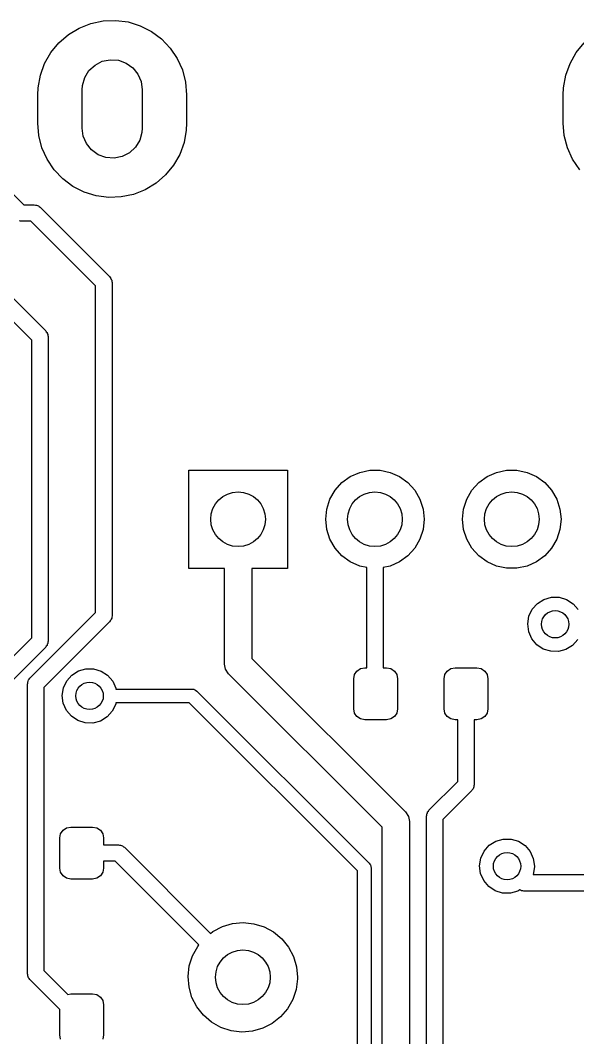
# Model space of a CAD drawing. Extents: x 74 to 208, y -143 to -31.
# Drawn here: x 105.92 to 116.1, y -72.99 to -54.39 of the extents above; entities that cross this region are included whole.
import ezdxf

# ---------------------------------------------------------------- set-up
doc = ezdxf.new("R2010")
doc.units = 0
doc.layers.add('BLACK', color=7, linetype='CONTINUOUS')

msp = doc.modelspace()

# ---------------------------------------------------------------- linework, layer by layer
at = {"layer": 'BLACK', "linetype": 'CONTINUOUS'}
for p, q in [((106.99, -54.5318), (107.204, -54.4474)), ((107.204, -54.4474), (107.429, -54.4001)), ((107.429, -54.4001), (107.659, -54.3915)), ((107.659, -54.3915), (107.887, -54.4217)), ((107.887, -54.4217), (108.107, -54.4899)), ((106.62, -54.8019), (106.794, -54.6511)), ((106.794, -54.6511), (106.99, -54.5318)), ((108.107, -54.4899), (108.312, -54.5941)), ((108.312, -54.5941), (108.496, -54.7314)), ((106.474, -54.9797), (106.62, -54.8019)), ((108.496, -54.7314), (108.655, -54.8978)), ((116.074, -54.9797), (116.22, -54.8019)), ((106.36, -55.1795), (106.474, -54.9797)), ((108.655, -54.8978), (108.783, -55.0886)), ((115.96, -55.1795), (116.074, -54.9797)), ((106.282, -55.3957), (106.36, -55.1795)), ((107.171, -55.3094), (107.281, -55.2084)), ((107.281, -55.2084), (107.414, -55.1406)), ((107.414, -55.1406), (107.56, -55.1111)), ((107.56, -55.1111), (107.709, -55.122)), ((107.709, -55.122), (107.85, -55.1726)), ((107.85, -55.1726), (107.972, -55.2591)), ((108.783, -55.0886), (108.878, -55.2983)), ((115.882, -55.3957), (115.96, -55.1795)), ((106.241, -55.622), (106.282, -55.3957)), ((107.093, -55.4363), (107.171, -55.3094)), ((107.972, -55.2591), (108.065, -55.3751)), ((108.065, -55.3751), (108.125, -55.5121)), ((108.878, -55.2983), (108.936, -55.5209)), ((115.841, -55.622), (115.882, -55.3957)), ((107.045, -55.66), (107.051, -55.5797)), ((107.051, -55.5797), (107.093, -55.4363)), ((108.125, -55.5121), (108.145, -55.66)), ((108.936, -55.5209), (108.955, -55.75)), ((106.235, -55.75), (106.241, -55.622)), ((106.235, -56.27), (106.235, -55.75)), ((107.045, -56.36), (107.045, -55.66)), ((108.145, -55.66), (108.145, -56.36)), ((108.955, -55.75), (108.955, -56.27)), ((115.835, -55.75), (115.841, -55.622)), ((115.835, -56.27), (115.835, -55.75)), ((106.254, -56.4991), (106.235, -56.27)), ((108.955, -56.27), (108.949, -56.398)), ((115.854, -56.4991), (115.835, -56.27)), ((106.312, -56.7217), (106.254, -56.4991)), ((107.065, -56.5079), (107.045, -56.36)), ((107.125, -56.6449), (107.065, -56.5079)), ((108.139, -56.4403), (108.097, -56.5837)), ((108.145, -56.36), (108.139, -56.4403)), ((108.949, -56.398), (108.908, -56.6243)), ((115.912, -56.7217), (115.854, -56.4991)), ((107.218, -56.7609), (107.125, -56.6449)), ((108.097, -56.5837), (108.019, -56.7106)), ((108.908, -56.6243), (108.83, -56.8405)), ((106.407, -56.9314), (106.312, -56.7217)), ((107.34, -56.8474), (107.218, -56.7609)), ((107.481, -56.898), (107.34, -56.8474)), ((107.776, -56.8794), (107.63, -56.9089)), ((107.909, -56.8116), (107.776, -56.8794)), ((108.019, -56.7106), (107.909, -56.8116)), ((108.83, -56.8405), (108.716, -57.0403)), ((116.007, -56.9314), (115.912, -56.7217)), ((106.535, -57.1222), (106.407, -56.9314)), ((107.63, -56.9089), (107.481, -56.898)), ((108.716, -57.0403), (108.57, -57.2181)), ((116.135, -57.1222), (116.007, -56.9314)), ((105.306, -57.0879), (105.98, -57.762)), ((106.694, -57.2886), (106.535, -57.1222)), ((108.57, -57.2181), (108.396, -57.3689)), ((106.878, -57.4259), (106.694, -57.2886)), ((107.083, -57.5301), (106.878, -57.4259)), ((108.396, -57.3689), (108.2, -57.4882)), ((107.303, -57.5983), (107.083, -57.5301)), ((107.531, -57.6285), (107.303, -57.5983)), ((107.761, -57.6199), (107.531, -57.6285)), ((107.986, -57.5726), (107.761, -57.6199)), ((108.2, -57.4882), (107.986, -57.5726)), ((105.98, -57.762), (106.172, -57.762)), ((106.172, -57.762), (106.191, -57.7671)), ((106.191, -57.7671), (106.211, -57.7671)), ((106.211, -57.7671), (106.228, -57.777)), ((106.228, -57.777), (106.247, -57.7821)), ((106.247, -57.7821), (106.261, -57.7961)), ((106.261, -57.7961), (106.278, -57.8059)), ((106.278, -57.8059), (107.548, -59.0759)), ((105.918, -58.062), (105.899, -58.0569)), ((106.11, -58.062), (105.918, -58.062)), ((107.292, -59.2441), (106.11, -58.062)), ((104.806, -58.4934), (106.38, -60.0665)), ((106.124, -60.2347), (104.55, -58.6616)), ((107.548, -59.0759), (107.558, -59.093)), ((107.558, -59.093), (107.572, -59.107)), ((107.572, -59.107), (107.577, -59.1261)), ((107.577, -59.1261), (107.587, -59.1432)), ((107.292, -65.2159), (107.292, -59.2441)), ((107.587, -59.1432), (107.587, -59.1629)), ((107.587, -59.1629), (107.592, -59.182)), ((107.592, -59.182), (107.592, -65.278)), ((106.124, -65.6779), (106.124, -60.2347)), ((106.38, -60.0665), (106.39, -60.0836)), ((106.39, -60.0836), (106.404, -60.0976)), ((106.404, -60.0976), (106.409, -60.1167)), ((106.409, -60.1167), (106.418, -60.1338)), ((106.418, -60.1338), (106.418, -60.1535)), ((106.418, -60.1535), (106.424, -60.1726)), ((106.424, -60.1726), (106.424, -65.74)), ((108.995, -64.41), (108.995, -62.61)), ((108.995, -62.61), (110.795, -62.61)), ((110.795, -62.61), (110.795, -64.41)), ((111.945, -62.7306), (112.117, -62.654)), ((112.117, -62.654), (112.301, -62.6149)), ((112.301, -62.6149), (112.489, -62.6149)), ((112.489, -62.6149), (112.673, -62.654)), ((112.673, -62.654), (112.845, -62.7306)), ((114.445, -62.7306), (114.617, -62.654)), ((114.617, -62.654), (114.801, -62.6149)), ((114.801, -62.6149), (114.989, -62.6149)), ((114.989, -62.6149), (115.173, -62.654)), ((115.173, -62.654), (115.345, -62.7306)), ((111.667, -62.981), (111.793, -62.8412)), ((111.793, -62.8412), (111.945, -62.7306)), ((112.845, -62.7306), (112.997, -62.8412)), ((112.997, -62.8412), (113.123, -62.981)), ((114.167, -62.981), (114.293, -62.8412)), ((114.293, -62.8412), (114.445, -62.7306)), ((115.345, -62.7306), (115.497, -62.8412)), ((115.497, -62.8412), (115.623, -62.981)), ((111.573, -63.1439), (111.667, -62.981)), ((113.123, -62.981), (113.217, -63.1439)), ((114.073, -63.1439), (114.167, -62.981)), ((115.623, -62.981), (115.717, -63.1439)), ((111.515, -63.3229), (111.573, -63.1439)), ((113.217, -63.1439), (113.275, -63.3229)), ((114.015, -63.3229), (114.073, -63.1439)), ((115.717, -63.1439), (115.775, -63.3229)), ((111.495, -63.51), (111.515, -63.3229)), ((113.275, -63.3229), (113.295, -63.51)), ((113.995, -63.51), (114.015, -63.3229)), ((115.775, -63.3229), (115.795, -63.51)), ((111.515, -63.6971), (111.495, -63.51)), ((113.295, -63.51), (113.275, -63.6971)), ((114.015, -63.6971), (113.995, -63.51)), ((115.795, -63.51), (115.775, -63.6971)), ((111.573, -63.8761), (111.515, -63.6971)), ((113.275, -63.6971), (113.217, -63.8761)), ((114.073, -63.8761), (114.015, -63.6971)), ((115.775, -63.6971), (115.717, -63.8761)), ((111.667, -64.039), (111.573, -63.8761)), ((113.217, -63.8761), (113.123, -64.039)), ((114.167, -64.039), (114.073, -63.8761)), ((115.717, -63.8761), (115.623, -64.039)), ((111.793, -64.1788), (111.667, -64.039)), ((113.123, -64.039), (112.997, -64.1788)), ((114.293, -64.1788), (114.167, -64.039)), ((115.623, -64.039), (115.497, -64.1788)), ((111.945, -64.2894), (111.793, -64.1788)), ((112.117, -64.366), (111.945, -64.2894)), ((112.845, -64.2894), (112.673, -64.366)), ((112.997, -64.1788), (112.845, -64.2894)), ((114.445, -64.2894), (114.293, -64.1788)), ((114.617, -64.366), (114.445, -64.2894)), ((115.345, -64.2894), (115.173, -64.366)), ((115.497, -64.1788), (115.345, -64.2894)), ((109.645, -64.41), (108.995, -64.41)), ((109.645, -66.1562), (109.645, -64.41)), ((110.795, -64.41), (110.145, -64.41)), ((110.145, -64.41), (110.145, -66.0526)), ((112.245, -64.3932), (112.117, -64.366)), ((112.245, -66.2254), (112.245, -64.3932)), ((112.673, -64.366), (112.545, -64.3932)), ((112.545, -64.3932), (112.545, -66.2254)), ((114.801, -64.4051), (114.617, -64.366)), ((114.989, -64.4051), (114.801, -64.4051)), ((115.173, -64.366), (114.989, -64.4051)), ((115.269, -65.1559), (115.362, -65.0496)), ((115.362, -65.0496), (115.482, -64.974)), ((115.482, -64.974), (115.619, -64.935)), ((115.619, -64.935), (115.76, -64.9359)), ((115.76, -64.9359), (115.896, -64.9765)), ((115.896, -64.9765), (116.015, -65.0536)), ((116.015, -65.0536), (116.108, -65.161)), ((106.091, -66.4165), (107.292, -65.2159)), ((115.208, -65.2842), (115.269, -65.1559)), ((107.548, -65.3841), (106.347, -66.5847)), ((107.558, -65.367), (107.548, -65.3841)), ((107.572, -65.353), (107.558, -65.367)), ((107.577, -65.3339), (107.572, -65.353)), ((107.587, -65.3168), (107.577, -65.3339)), ((107.592, -65.278), (107.587, -65.2971)), ((107.587, -65.2971), (107.587, -65.3168)), ((115.187, -65.4243), (115.208, -65.2842)), ((115.205, -65.5649), (115.187, -65.4243)), ((115.262, -65.6946), (115.205, -65.5649)), ((103.698, -68.1032), (106.124, -65.6779)), ((106.404, -65.815), (106.39, -65.829)), ((106.409, -65.7959), (106.404, -65.815)), ((106.418, -65.7788), (106.409, -65.7959)), ((106.424, -65.74), (106.418, -65.7591)), ((106.418, -65.7591), (106.418, -65.7788)), ((115.353, -65.8031), (115.262, -65.6946)), ((115.471, -65.8817), (115.353, -65.8031)), ((116.006, -65.8151), (115.885, -65.8893)), ((116.101, -65.71), (116.006, -65.8151)), ((106.38, -65.8461), (103.954, -68.2714)), ((106.39, -65.829), (106.38, -65.8461)), ((115.607, -65.924), (115.471, -65.8817)), ((115.748, -65.9266), (115.607, -65.924)), ((115.885, -65.8893), (115.748, -65.9266)), ((109.664, -66.2519), (109.645, -66.1562)), ((110.145, -66.0526), (112.953, -68.8604)), ((106.764, -66.4645), (106.858, -66.3583)), ((106.858, -66.3583), (106.978, -66.2826)), ((106.978, -66.2826), (107.114, -66.2437)), ((107.114, -66.2437), (107.256, -66.2445)), ((107.256, -66.2445), (107.392, -66.2851)), ((107.392, -66.2851), (107.511, -66.3623)), ((107.511, -66.3623), (107.604, -66.4696)), ((109.718, -66.333), (109.664, -66.2519)), ((112.526, -69.1408), (109.718, -66.333)), ((112.008, -66.4254), (112.023, -66.3489)), ((112.023, -66.3489), (112.067, -66.284)), ((112.067, -66.284), (112.132, -66.2406)), ((112.132, -66.2406), (112.208, -66.2254)), ((112.208, -66.2254), (112.245, -66.2254)), ((112.545, -66.2254), (112.608, -66.2254)), ((112.608, -66.2254), (112.685, -66.2406)), ((112.685, -66.2406), (112.75, -66.284)), ((112.75, -66.284), (112.793, -66.3489)), ((112.793, -66.3489), (112.808, -66.4254)), ((113.658, -66.4254), (113.673, -66.3489)), ((113.673, -66.3489), (113.717, -66.284)), ((113.717, -66.284), (113.782, -66.2406)), ((113.782, -66.2406), (113.858, -66.2254)), ((113.858, -66.2254), (114.258, -66.2254)), ((114.258, -66.2254), (114.335, -66.2406)), ((114.335, -66.2406), (114.4, -66.284)), ((114.4, -66.284), (114.443, -66.3489)), ((114.443, -66.3489), (114.458, -66.4254)), ((106.047, -66.5226), (106.053, -66.5035)), ((106.047, -71.8178), (106.047, -66.5226)), ((106.053, -66.4838), (106.062, -66.4667)), ((106.053, -66.5035), (106.053, -66.4838)), ((106.062, -66.4667), (106.067, -66.4476)), ((106.067, -66.4476), (106.081, -66.4336)), ((106.081, -66.4336), (106.091, -66.4165)), ((106.704, -66.5928), (106.764, -66.4645)), ((107.604, -66.4696), (107.662, -66.5987)), ((112.008, -66.9754), (112.008, -66.4254)), ((112.808, -66.4254), (112.808, -66.9754)), ((113.658, -66.9754), (113.658, -66.4254)), ((114.458, -66.4254), (114.458, -66.9754)), ((106.347, -66.5847), (106.347, -71.7557)), ((106.682, -66.7329), (106.704, -66.5928)), ((106.701, -66.8735), (106.682, -66.7329)), ((107.662, -66.5987), (107.664, -66.614)), ((107.664, -66.614), (109.055, -66.614)), ((109.055, -66.614), (109.077, -66.6172)), ((109.077, -66.6172), (109.082, -66.6169)), ((109.082, -66.6169), (109.085, -66.6183)), ((109.085, -66.6183), (109.091, -66.6192)), ((109.091, -66.6192), (109.117, -66.6359)), ((109.117, -66.6359), (109.144, -66.6506)), ((109.144, -66.6506), (112.29, -69.7967)), ((106.758, -67.0033), (106.701, -66.8735)), ((107.659, -66.891), (107.597, -67.0186)), ((107.663, -66.864), (107.659, -66.891)), ((109.004, -66.864), (107.663, -66.864)), ((112.076, -69.9369), (109.004, -66.864)), ((106.849, -67.1118), (106.758, -67.0033)), ((106.967, -67.1903), (106.849, -67.1118)), ((107.597, -67.0186), (107.502, -67.1237)), ((112.023, -67.0519), (112.008, -66.9754)), ((112.067, -67.1168), (112.023, -67.0519)), ((112.132, -67.1602), (112.067, -67.1168)), ((112.75, -67.1168), (112.685, -67.1602)), ((112.793, -67.0519), (112.75, -67.1168)), ((112.808, -66.9754), (112.793, -67.0519)), ((113.673, -67.0519), (113.658, -66.9754)), ((113.717, -67.1168), (113.673, -67.0519)), ((113.782, -67.1602), (113.717, -67.1168)), ((114.4, -67.1168), (114.335, -67.1602)), ((114.443, -67.0519), (114.4, -67.1168)), ((114.458, -66.9754), (114.443, -67.0519)), ((107.102, -67.2326), (106.967, -67.1903)), ((107.244, -67.2352), (107.102, -67.2326)), ((107.381, -67.1979), (107.244, -67.2352)), ((107.502, -67.1237), (107.381, -67.1979)), ((112.208, -67.1754), (112.132, -67.1602)), ((112.608, -67.1754), (112.208, -67.1754)), ((112.685, -67.1602), (112.608, -67.1754)), ((113.858, -67.1754), (113.782, -67.1602)), ((113.908, -67.1754), (113.858, -67.1754)), ((113.908, -68.3025), (113.908, -67.1754)), ((114.258, -67.1754), (114.208, -67.1754)), ((114.208, -67.1754), (114.208, -68.3646)), ((114.335, -67.1602), (114.258, -67.1754)), ((113.381, -68.8295), (113.908, -68.3025)), ((114.193, -68.4205), (114.188, -68.4396)), ((114.203, -68.4034), (114.193, -68.4205)), ((114.208, -68.3646), (114.203, -68.3837)), ((114.203, -68.3837), (114.203, -68.4034)), ((114.164, -68.4707), (113.637, -68.9977)), ((114.174, -68.4536), (114.164, -68.4707)), ((114.188, -68.4396), (114.174, -68.4536)), ((112.953, -68.8604), (113.007, -68.9415)), ((113.007, -68.9415), (113.026, -69.0372)), ((113.337, -68.9356), (113.342, -68.9165)), ((113.337, -85.5096), (113.337, -68.9356)), ((113.342, -68.8968), (113.352, -68.8797)), ((113.342, -68.9165), (113.342, -68.8968)), ((113.352, -68.8797), (113.357, -68.8606)), ((113.357, -68.8606), (113.371, -68.8466)), ((113.371, -68.8466), (113.381, -68.8295)), ((106.697, -69.1942), (106.762, -69.1508)), ((106.762, -69.1508), (106.838, -69.1356)), ((106.838, -69.1356), (107.238, -69.1356)), ((107.238, -69.1356), (107.315, -69.1508)), ((107.315, -69.1508), (107.38, -69.1942)), ((112.526, -83.8942), (112.526, -69.1408)), ((113.026, -69.0372), (113.026, -83.9978)), ((113.637, -68.9977), (113.637, -85.4475)), ((106.638, -69.3356), (106.653, -69.2591)), ((106.638, -69.8856), (106.638, -69.3356)), ((106.653, -69.2591), (106.697, -69.1942)), ((107.38, -69.1942), (107.423, -69.2591)), ((107.423, -69.2591), (107.438, -69.3356)), ((107.438, -69.3356), (107.438, -69.4606)), ((107.438, -69.4606), (107.711, -69.4606)), ((107.711, -69.4606), (107.73, -69.4657)), ((107.73, -69.4657), (107.749, -69.4657)), ((107.749, -69.4657), (107.767, -69.4756)), ((107.767, -69.4756), (107.786, -69.4807)), ((107.786, -69.4807), (107.8, -69.4947)), ((107.8, -69.4947), (107.817, -69.5045)), ((107.817, -69.5045), (109.392, -71.0796)), ((114.39, -69.5755), (114.484, -69.4692)), ((114.484, -69.4692), (114.604, -69.3936)), ((114.604, -69.3936), (114.74, -69.3546)), ((114.74, -69.3546), (114.882, -69.3555)), ((114.882, -69.3555), (115.018, -69.3961)), ((115.018, -69.3961), (115.137, -69.4732)), ((115.137, -69.4732), (115.229, -69.5806)), ((114.308, -69.8439), (114.33, -69.7038)), ((114.33, -69.7038), (114.39, -69.5755)), ((115.229, -69.5806), (115.288, -69.7097)), ((115.288, -69.7097), (115.308, -69.85)), ((106.653, -69.9621), (106.638, -69.8856)), ((107.438, -69.8856), (107.423, -69.9621)), ((107.648, -69.7606), (107.438, -69.7606)), ((107.438, -69.7606), (107.438, -69.8856)), ((109.179, -71.2909), (107.648, -69.7606)), ((112.29, -69.7967), (112.303, -69.8145)), ((112.303, -69.8145), (112.307, -69.8176)), ((112.307, -69.8176), (112.307, -69.8203)), ((112.307, -69.8203), (112.311, -69.8255)), ((112.311, -69.8255), (112.318, -69.8556)), ((112.318, -69.8556), (112.326, -69.8851)), ((112.326, -69.8851), (112.326, -77.7905)), ((114.326, -69.9845), (114.308, -69.8439)), ((115.308, -69.8622), (115.284, -70.002)), ((115.308, -69.85), (115.308, -69.8622)), ((106.697, -70.027), (106.653, -69.9621)), ((106.762, -70.0704), (106.697, -70.027)), ((106.838, -70.0856), (106.762, -70.0704)), ((107.238, -70.0856), (106.838, -70.0856)), ((107.315, -70.0704), (107.238, -70.0856)), ((107.38, -70.027), (107.315, -70.0704)), ((107.423, -69.9621), (107.38, -70.027)), ((112.076, -77.7387), (112.076, -69.9369)), ((114.384, -70.1142), (114.326, -69.9845)), ((115.284, -70.002), (115.283, -70.0048)), ((115.283, -70.0048), (119.615, -70.0048)), ((114.475, -70.2227), (114.384, -70.1142)), ((114.593, -70.3013), (114.475, -70.2227)), ((114.728, -70.3436), (114.593, -70.3013)), ((114.87, -70.3462), (114.728, -70.3436)), ((115.007, -70.3089), (114.87, -70.3462)), ((115.043, -70.2862), (115.007, -70.3089)), ((115.057, -70.2898), (115.043, -70.2862)), ((115.074, -70.2997), (115.057, -70.2898)), ((115.094, -70.2997), (115.074, -70.2997)), ((115.113, -70.3048), (115.094, -70.2997)), ((119.616, -70.3048), (115.113, -70.3048)), ((109.434, -71.0452), (109.607, -70.9548)), ((109.607, -70.9548), (109.795, -70.8997)), ((109.795, -70.8997), (109.989, -70.882)), ((109.989, -70.882), (110.183, -70.9024)), ((110.183, -70.9024), (110.37, -70.9601)), ((110.37, -70.9601), (110.541, -71.053)), ((109.392, -71.0796), (109.434, -71.0452)), ((110.541, -71.053), (110.692, -71.1774)), ((110.692, -71.1774), (110.815, -71.3286)), ((109.063, -71.4881), (109.157, -71.317)), ((109.157, -71.317), (109.179, -71.2909)), ((110.815, -71.3286), (110.907, -71.5009)), ((109.004, -71.6741), (109.063, -71.4881)), ((110.907, -71.5009), (110.963, -71.6878)), ((106.347, -71.7557), (106.786, -72.194)), ((108.982, -71.868), (109.004, -71.6741)), ((110.963, -71.6878), (110.982, -71.882)), ((106.053, -71.8369), (106.047, -71.8178)), ((106.053, -71.8566), (106.053, -71.8369)), ((106.062, -71.8737), (106.053, -71.8566)), ((106.067, -71.8928), (106.062, -71.8737)), ((106.081, -71.9068), (106.067, -71.8928)), ((106.091, -71.9239), (106.081, -71.9068)), ((106.638, -72.4707), (106.091, -71.9239)), ((108.998, -72.0625), (108.982, -71.868)), ((110.982, -71.9099), (110.957, -72.1035)), ((110.982, -71.882), (110.982, -71.9099)), ((109.052, -72.2501), (108.998, -72.0625)), ((110.957, -72.1035), (110.896, -72.2887)), ((106.786, -72.194), (106.838, -72.1836)), ((106.838, -72.1836), (107.238, -72.1836)), ((107.238, -72.1836), (107.315, -72.1988)), ((107.315, -72.1988), (107.38, -72.2422)), ((107.38, -72.2422), (107.423, -72.3071)), ((107.423, -72.3071), (107.438, -72.3836)), ((109.141, -72.4237), (109.052, -72.2501)), ((110.896, -72.2887), (110.799, -72.4584)), ((106.638, -72.9336), (106.638, -72.4707)), ((107.438, -72.3836), (107.438, -72.9336)), ((109.263, -72.5767), (109.141, -72.4237)), ((110.799, -72.4584), (110.672, -72.6062)), ((109.411, -72.7031), (109.263, -72.5767)), ((110.672, -72.6062), (110.518, -72.7263)), ((109.582, -72.7984), (109.411, -72.7031)), ((109.767, -72.8587), (109.582, -72.7984)), ((109.961, -72.8818), (109.767, -72.8587)), ((110.156, -72.8668), (109.961, -72.8818)), ((110.344, -72.8143), (110.156, -72.8668)), ((110.518, -72.7263), (110.344, -72.8143)), ((106.653, -73.0101), (106.638, -72.9336)), ((107.438, -72.9336), (107.423, -73.0101))]:
    msp.add_line(p, q, dxfattribs=at)
at = {"layer": 'BLACK'}
for centre, radius in [((109.895, -63.51), 0.5), ((112.395, -63.51), 0.5), ((114.895, -63.51), 0.5), ((115.686, -65.4304), 0.25), ((107.182, -66.739), 0.25), ((114.808, -69.85), 0.25), ((109.982, -71.882), 0.5)]:
    msp.add_circle(centre, radius, dxfattribs=at)

doc.saveas('drawing.dxf')
